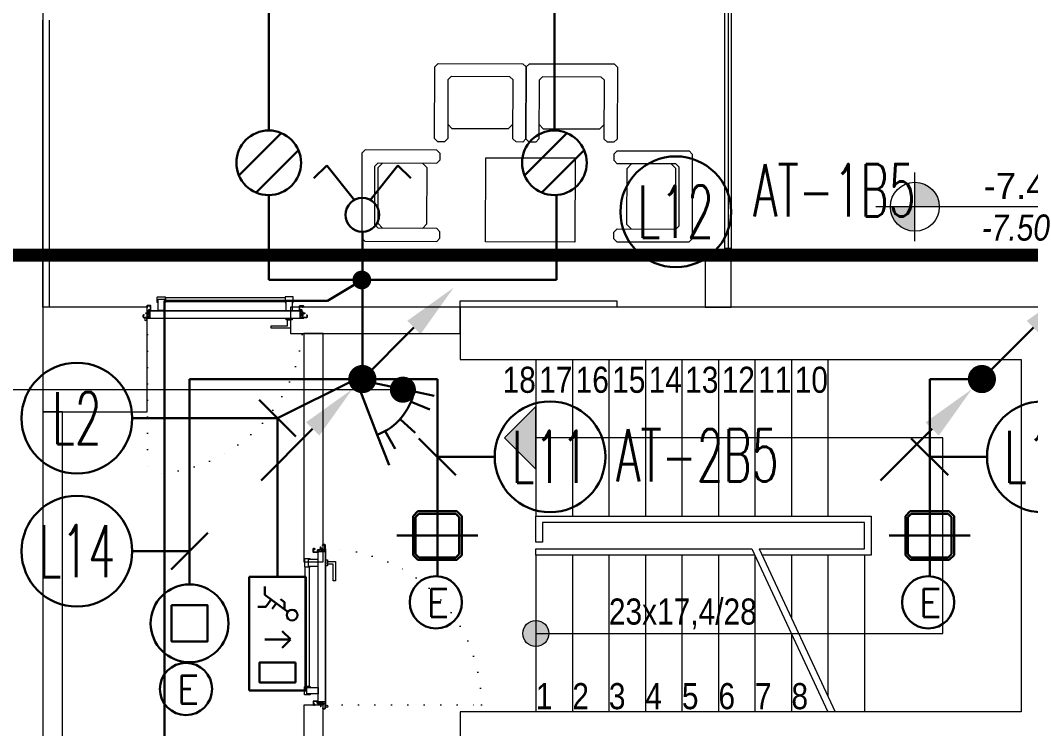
# Model space of a CAD drawing. Header units: metres. Extents: x -13316 to 152404, y -3899 to 30226.
# Drawn here: x 95543 to 96317, y 2477 to 3020 of the extents above; entities that cross this region are included whole.
import ezdxf
from ezdxf.enums import TextEntityAlignment as Align

# ---------------------------------------------------------------- set-up
doc = ezdxf.new("R2010")
doc.units = ezdxf.units.M
doc.header["$LTSCALE"] = 100
doc.header["$MEASUREMENT"] = 0
doc.header["$PDMODE"] = 1
doc.linetypes.add('DOT2', pattern=[0.125, 0, -0.125])
doc.layers.get('0').update_dxf_attribs({"color": 9, "lineweight": 9})
for name, color, linetype, lineweight in [('00', 9, 'Continuous', 9), ('01', 9, 'Continuous', 9), ('06C', 9, 'Continuous', 9), ('06D', 9, 'Continuous', 9), ('10', 9, 'Continuous', 9), ('14', 9, 'Continuous', 9), ('15', 9, 'Continuous', 9), ('19', 9, 'Continuous', 9), ('20', 9, 'DOT2', 9), ('21', 9, 'Continuous', 9), ('21_mahal200', 9, 'Continuous', 9), ('E-1x8 W ACİL ÇIKIŞ ARMATÜRÜ (TİP2)', 7, 'Continuous', 30), ('E-2x18(W) PL DOWNLIGHT ARMATÜR (SIVAÜSTÜ)', 7, 'Continuous', 30), ('E-2x18W GÖMME PL COMPACT FLUORESAN ARMATÜR', 7, 'Continuous', 30), ('E-60W PL DOWNLIGHT ARMATÜR (SIVAÜSTÜ)', 7, 'Continuous', 30), ('E-ACİL AYDINLATMA KİTİ', 7, 'Continuous', 30), ('E-AŞAĞIDAN GELİP YUKARIYA GİDEN HAT', 7, 'Continuous', 30), ('E-DUVARA MONTE PIR (HAREKET SENSÖRÜ)', 7, 'Continuous', 30), ('E-KABLO', 7, 'Continuous', 30), ('E-KOMÜTATÖR ANAHTAR', 7, 'Continuous', 30), ('E-LINYE', 7, 'Continuous', 30), ('PENC4', 8, 'Continuous', 9)]:
    doc.layers.add(name, color=color, linetype=linetype, lineweight=lineweight)
doc.styles.add('Arial', font='arial.ttf', dxfattribs={"height": 2.5})
doc.styles.add('E-YAZI', font='txttw.shx')
doc.styles.add('MuuM_TEXT-ITALIC', font='ARIALNI.TTF')
doc.styles.add('MuuM_TEXT-STANDART', font='ARIALN.TTF')
doc.dimstyles.new('MuuM_DIM200', dxfattribs={"dimscale": 20, "dimtxt": 2, "dimasz": 1, "dimexe": 1, "dimexo": 1, "dimgap": 1, "dimtad": 1, "dimdec": 1, "dimrnd": 0.5, "dimdsep": 46, "dimtxsty": 'MuuM_TEXT-STANDART', "dimblk": 'ARCHTICK', "dimcen": 0, "dimdle": 0.15, "dimclrd": 256, "dimclre": 256, "dimclrt": 256, "dimadec": 0, "dimazin": 0, "dimtfac": 5, "dimtdec": 1, "dimtix": 1, "dimtmove": 2, "dimatfit": 3, "dimldrblk": 'DOT', "dimfxl": 3, "dimfxlon": 1, "dimtolj": 1, "dimlwd": -1, "dimlwe": -1, "dimarcsym": 0})

# ---------------------------------------------------------------- blocks, each defined once
blk = doc.blocks.new('100_AŞAĞIDAN GELİP YUKARIYA GİDEN HAT')
at = {"layer": 'E-AŞAĞIDAN GELİP YUKARIYA GİDEN HAT', "color": 3, "linetype": 'Continuous'}
for p, q in [((2.472, 2.471), (0, 0)), ((-2.389, -2.382), (-4.861, -4.853))]:
    blk.add_line(p, q, dxfattribs=at)
at = {"layer": 'E-AŞAĞIDAN GELİP YUKARIYA GİDEN HAT', "color": 4, "linetype": 'Continuous', "const_width": 0.675}
blk.add_lwpolyline([(0.338, 0, 1), (-0.338, 0, 1)], format="xyb", close=True, dxfattribs=at)
at = {"layer": 'E-AŞAĞIDAN GELİP YUKARIYA GİDEN HAT', "color": 3, "linetype": 'Continuous'}
for points in [[(2.154, 2.789), (2.79, 2.152), (4.382, 4.379)], [(-2.707, -2.064), (-2.071, -2.7), (-0.479, -0.474)]]:
    blk.add_solid(points, dxfattribs=at)
blk = doc.blocks.new('100_60W PL DOWNLIGHT ARMATÜR (SIVAÜSTÜ)')
at = {"layer": 'E-60W PL DOWNLIGHT ARMATÜR (SIVAÜSTÜ)', "color": 3}
blk.add_lwpolyline([(-0.865, 0.865), (0.865, 0.865), (0.865, -0.865), (-0.865, -0.865)], close=True, dxfattribs=at)
at = {"layer": 'E-60W PL DOWNLIGHT ARMATÜR (SIVAÜSTÜ)', "color": 4}
blk.add_circle((0, 0), 1.865, dxfattribs=at)
blk = doc.blocks.new('100_DUVARA MONTE PIR (HAREKET SENSÖRÜ)')
at = {"layer": 'E-DUVARA MONTE PIR (HAREKET SENSÖRÜ)', "color": 4}
for p, q in [((3.645, 1.193), (2.717, 0.889)), ((2.717, 0.889), (0, 0)), ((3.799, 0.528), (2.831, 0.393)), ((0, 0), (2.232, -1.786)), ((3.751, -0.797), (2.796, -0.594)), ((3.311, -1.936), (2.468, -1.443)), ((2.232, -1.786), (3.454, -2.765))]:
    blk.add_line(p, q, dxfattribs=at)
blk.add_arc((0, 0), 2.859, 321.3229, 18.1202, dxfattribs=at)
blk = doc.blocks.new('100_1x8 W ACİL ÇIKIŞ ARMATÜRÜ (TİP2)')
at = {"layer": 'E-1x8 W ACİL ÇIKIŞ ARMATÜRÜ (TİP2)', "color": 4}
for p, q in [((-3.4, 0), (-3.4, 3.4)), ((-3.4, 3.4), (3.4, 3.4)), ((3.4, 3.4), (3.4, 0)), ((3.4, 0), (-3.4, 0))]:
    blk.add_line(p, q, dxfattribs=at)
at = {"layer": 'E-1x8 W ACİL ÇIKIŞ ARMATÜRÜ (TİP2)', "color": 1}
for p, q in [((-0.16, 1.989), (0.335, 2.471)), ((0.34, 2.476), (0.34, 0.934)), ((0.34, 2.476), (0.84, 1.989)), ((-1.305, 2.317), (-2.331, 0.937)), ((-1.882, 2.125), (-2.072, 1.87)), ((-1.448, 2.125), (-1.882, 2.125)), ((-1.608, 1.01), (-2.039, 1.33)), ((-1.484, 1.378), (-1.818, 1.627)), ((-2.821, 0.937), (-2.331, 0.937)), ((-1.608, 1.01), (-1.608, 0.516))]:
    blk.add_line(p, q, dxfattribs=at)
blk.add_lwpolyline([(1.715, 2.777), (2.92, 2.777), (2.92, 0.623), (1.715, 0.623)], close=True, dxfattribs=at)
blk.add_circle((-1.115, 2.574), 0.32, dxfattribs=at)
blk = doc.blocks.new('100_2x18(W) PL DOWNLIGHT ARMATÜR (SIVAÜSTÜ)')
at = {"layer": 'E-2x18(W) PL DOWNLIGHT ARMATÜR (SIVAÜSTÜ)', "color": 4, "ltscale": 0.4}
for q in [(0, 25), (0, 25), (-25, 0), (-25, 0), (0, -25), (25, 0), (0, -25), (25, 0)]:
    blk.add_line((0, 0), q, dxfattribs=at)
at = {"layer": 'E-2x18(W) PL DOWNLIGHT ARMATÜR (SIVAÜSTÜ)', "color": 4}
for p, q in [((-12, 15), (-15, 12)), ((-11.38, 13.5), (-13.5, 11.38)), ((12, 15), (-12, 15)), ((11.38, 13.5), (-11.38, 13.5)), ((13.5, 11.38), (11.38, 13.5)), ((15, 12), (12, 15)), ((-15, 12), (-15, -12)), ((-13.5, 11.38), (-13.5, -11.38)), ((13.5, -11.38), (13.5, 11.38)), ((15, -12), (15, 12)), ((-15, -12), (-12, -15)), ((-13.5, -11.38), (-11.38, -13.5)), ((11.38, -13.5), (13.5, -11.38)), ((12, -15), (15, -12)), ((-12, -15), (12, -15)), ((-11.38, -13.5), (11.38, -13.5))]:
    blk.add_line(p, q, dxfattribs=at)
blk = doc.blocks.new('100_ACİL AYDINLATMA KİTİ')
at = {"layer": 'E-ACİL AYDINLATMA KİTİ', "color": 3}
blk.add_circle((0, 0), 1.251, dxfattribs=at)
at = {"layer": 'E-ACİL AYDINLATMA KİTİ', "color": 3, "style": 'E-YAZI'}
blk.add_text('E', height=1.34, dxfattribs=at).set_placement((-0.448, -0.694))
blk = doc.blocks.new('100_2x18W GÖMME PL COMPACT FLUORESAN ARMATÜR')
at = {"layer": 'E-2x18W GÖMME PL COMPACT FLUORESAN ARMATÜR', "color": 7}
for p, q in [((-1.426, -0.605), (0.605, 1.426)), ((-0.605, -1.426), (1.426, 0.605))]:
    blk.add_line(p, q, dxfattribs=at)
at = {"layer": 'E-2x18W GÖMME PL COMPACT FLUORESAN ARMATÜR', "color": 4}
blk.add_circle((0, 0), 1.549, dxfattribs=at)
blk = doc.blocks.new('100_KOMÜTATÖR ANAHTAR')
at = {"layer": 'E-KOMÜTATÖR ANAHTAR', "color": 4}
for p, q in [((-1.695, 5.222), (-2.326, 4.622)), ((-0.372, 3.563), (-1.695, 5.222)), ((0.372, 3.563), (1.695, 5.222)), ((1.695, 5.222), (2.326, 4.622)), ((0, 2.053), (0, 0))]:
    blk.add_line(p, q, dxfattribs=at)
blk.add_circle((0, 2.863), 0.81, dxfattribs=at)
blk = doc.blocks.new('p-kolon_80x80')
blk.add_lwpolyline([(-40, -40), (40, -40), (40, 40), (-40, 40)], close=True)
blk = doc.blocks.new('1.Bod.Ara.Sitatik Elk')
at = {"layer": '01'}
blk.add_lwpolyline([(12040, -6190), (12040, -6190), (12040, -6150), (12040, -6150), (12040, -6150), (12040, -6150), (11560, -6150), (11560, -6190), (11990, -6190), (11990, -6460), (11560, -6460), (11560, -6500), (11600, -6500), (11600, -6500), (11990, -6500), (11990, -6610), (12040, -6610), (12040, -6190)], close=True, dxfattribs=at)
blk.add_blockref('p-kolon_80x80', (11280, -6190), dxfattribs=at)
blk = doc.blocks.new('_ArchTick')
at = {"color": 0, "linetype": 'ByBlock', "const_width": 0.15}
blk.add_lwpolyline([(-0.5, -0.5), (0.5, 0.5)], dxfattribs=at)
blk = doc.blocks.new('_Dot')
at = {"color": 0, "linetype": 'ByBlock', "lineweight": -2}
blk.add_line((-0.5, 0), (-1, 0), dxfattribs=at)
at = {"color": 0, "linetype": 'ByBlock', "const_width": 0.5}
blk.add_lwpolyline([(-0.25, 0, 1), (0.25, 0, 1)], format="xyb", close=True, dxfattribs=at)
blk = doc.blocks.new('prf-10x10')
blk.add_lwpolyline([(-5, -5), (5, -5), (5, 5), (-5, 5)], close=True)
at = {"color": 255}
blk.add_solid([(-5, -5), (5, -5), (-5, 5), (5, 5)], dxfattribs=at)
at = {"layer": '10'}
blk.add_point((0, 0), dxfattribs=at)
blk = doc.blocks.new('*U732')
at = {"layer": '06D'}
blk.add_lwpolyline([(-2.5, 600), (2.5, 600), (2.5, 0), (-2.5, 0)], close=True, dxfattribs=at)
at = {"layer": '15'}
blk.add_lwpolyline([(0, 595), (0, 5)], dxfattribs=at)
at = {"layer": '10', "xscale": 0.5, "yscale": 0.5, "rotation": 90}
for p in [(0, 597.5), (0, 2.5)]:
    blk.add_blockref('prf-10x10', p, dxfattribs=at)
blk = doc.blocks.new('*U21')
at = {"ltscale": 15}
for p, q in [((-24.9, 0.9), (-25.7, 0)), ((-24.9, -0.9), (-25.7, 0)), ((-22.9, 1.5), (-24.9, 0.9)), ((-22.9, 1.5), (-22.9, -1.5)), ((-21.2, -2.7), (-18.1, 2.8)), ((-21, -2.7), (-17.9, 2.7)), ((-19.7, -2.7), (-16.6, 2.8)), ((-19.5, -2.7), (-16.4, 2.7)), ((-18.5, 1.5), (-18.3, 2)), ((-18.2, -2.7), (-15.1, 2.8)), ((-18, -2.7), (-14.9, 2.7)), ((-17, 1.5), (-16.8, 2)), ((-16.7, -2.7), (-13.6, 2.8)), ((-16.5, -2.7), (-13.4, 2.7)), ((-15.5, 1.5), (-15.3, 2)), ((-15.2, -2.7), (-12.1, 2.8)), ((-15, -2.7), (-11.9, 2.7)), ((-14, 1.5), (-13.8, 2)), ((-13.7, -2.7), (-10.6, 2.8)), ((-13.5, -2.7), (-10.4, 2.7)), ((-12.5, 1.5), (-12.3, 2)), ((-12.2, -2.7), (-9.1, 2.8)), ((-12, -2.7), (-8.9, 2.7)), ((-11, 1.5), (-10.8, 2)), ((-10.7, -2.7), (-7.6, 2.8)), ((-10.5, -2.7), (-7.4, 2.7)), ((-9.5, 1.5), (-9.3, 2)), ((-9.2, -2.7), (-6.1, 2.8)), ((-9, -2.7), (-5.9, 2.7)), ((-8, 1.5), (-7.8, 2)), ((-7.7, -2.7), (-4.6, 2.8)), ((-7.5, -2.7), (-4.4, 2.7)), ((-6.5, 1.5), (-6.3, 2)), ((-6.2, -2.7), (-3.1, 2.8)), ((-6, -2.7), (-2.9, 2.7)), ((-5, 1.5), (-4.8, 2)), ((-4.7, -2.7), (-1.6, 2.8)), ((-4.5, -2.7), (-1.4, 2.7)), ((-3.5, 1.5), (-3.3, 2)), ((-2, 1.5), (-1.8, 2)), ((-0.5, 4.2), (-1.5, 1.5)), ((0, 0.5), (-0.6, 0.5)), ((-24.9, -0.9), (-22.9, -1.5)), ((-8.6, -1.5), (-22.9, -1.5)), ((-21.2, -2.7), (-20.9, -1.5)), ((-20.3, -1.5), (-19.1, -1.5)), ((-19.7, -2.7), (-19.4, -1.5)), ((-18.8, -1.5), (-17.6, -1.5)), ((-18.2, -2.7), (-17.9, -1.5)), ((-17.3, -1.5), (-16.1, -1.5)), ((-16.7, -2.7), (-16.4, -1.5)), ((-15.8, -1.5), (-14.6, -1.5)), ((-15.2, -2.7), (-14.9, -1.5)), ((-14.3, -1.5), (-13.1, -1.5)), ((-13.7, -2.7), (-13.4, -1.5)), ((-12.8, -1.5), (-11.6, -1.5)), ((-12.2, -2.7), (-11.9, -1.5)), ((-11.3, -1.5), (-10.1, -1.5)), ((-10.7, -2.7), (-10.4, -1.5)), ((-9.8, -1.5), (-8.6, -1.5)), ((-9.2, -2.7), (-8.9, -1.5)), ((-8.3, -1.5), (-7.1, -1.5)), ((-7.7, -2.7), (-7.4, -1.5)), ((-6.8, -1.5), (-5.6, -1.5)), ((-6.2, -2.7), (-5.9, -1.5)), ((-5.3, -1.5), (-4.1, -1.5)), ((-4.7, -2.7), (-4.4, -1.5)), ((-3.8, -1.5), (-2.1, -1.5)), ((-0.5, -4.2), (-1.5, -1.5)), ((0, -0.5), (-0.6, -0.5))]:
    blk.add_line(p, q, dxfattribs=at)
for p, q in [((-6.9, 1.5), (-22.9, 1.5)), ((-17.4, 1.5), (-18.6, 1.5)), ((-15.9, 1.5), (-17.1, 1.5)), ((-14.4, 1.5), (-15.6, 1.5)), ((-12.9, 1.5), (-14.1, 1.5)), ((-11.4, 1.5), (-12.6, 1.5)), ((-9.9, 1.5), (-11.1, 1.5)), ((-8.4, 1.5), (-9.6, 1.5)), ((-6.9, 1.5), (-8.1, 1.5)), ((-5.4, 1.5), (-6.6, 1.5)), ((-3.9, 1.5), (-5.1, 1.5)), ((-2.4, 1.5), (-3.6, 1.5)), ((-1.5, 1.5), (-2.1, 1.5)), ((0, 0.5), (0, 4.1)), ((-1.5, -1.5), (-2.1, -1.5)), ((0, -0.5), (0, -4.1))]:
    blk.add_line(p, q)
for centre, radius, start, end in [((-26, 3.9), 3.92, 274.361, 322.10246), ((-26, -3.9), 3.92, 37.89754, 85.639), ((-18, 2.8), 0.0971, 330.32042, 150.32042), ((-16.5, 2.8), 0.0971, 330.32042, 150.32042), ((-15, 2.8), 0.0971, 330.32042, 150.32042), ((-13.5, 2.8), 0.0971, 330.32042, 150.32042), ((-12, 2.8), 0.0971, 330.32042, 150.32042), ((-10.5, 2.8), 0.0971, 330.32042, 150.32042), ((-9, 2.8), 0.0971, 330.32042, 150.32042), ((-7.5, 2.8), 0.0971, 330.32042, 150.32042), ((-6, 2.8), 0.0971, 330.32042, 150.32042), ((-4.5, 2.8), 0.0971, 330.32042, 150.32042), ((-3, 2.8), 0.0971, 330.32042, 150.32042), ((-1.5, 2.8), 0.0971, 330.32042, 150.32042), ((-0.6, 0), 0.486, 90, 270), ((-0.3, 4.1), 0.25, 0, 150.08641), ((-21.1, -2.7), 0.0971, 150.32042, 330.32042), ((-19.6, -2.7), 0.0971, 150.32042, 330.32042), ((-18.1, -2.7), 0.0971, 150.32042, 330.32042), ((-16.6, -2.7), 0.0971, 150.32042, 330.32042), ((-15.1, -2.7), 0.0971, 150.32042, 330.32042), ((-13.6, -2.7), 0.0971, 150.32042, 330.32042), ((-12.1, -2.7), 0.0971, 150.32042, 330.32042), ((-10.6, -2.7), 0.0971, 150.32042, 330.32042), ((-9.1, -2.7), 0.0971, 150.32042, 330.32042), ((-7.6, -2.7), 0.0971, 150.32042, 330.32042), ((-6.1, -2.7), 0.0971, 150.32042, 330.32042), ((-4.6, -2.7), 0.0971, 150.32042, 330.32042), ((-0.3, -4.1), 0.25, 209.91359, 0)]:
    blk.add_arc(centre, radius, start, end, dxfattribs=at)
blk = doc.blocks.new('conta')
at = {"ltscale": 10}
for p, q in [((-2649.88, 5344.46), (-2649.78, 5344.3)), ((-2649.87, 5345.53), (-2649.81, 5345.61)), ((-2649.78, 5344.3), (-2649.74, 5344.3)), ((-2649.72, 5345.4), (-2649.28, 5345.4)), ((-2649.25, 5345.41), (-2649.09, 5345.51)), ((-2648.97, 5344.05), (-2648.78, 5343.8)), ((-2648.87, 5344.09), (-2648.7, 5343.86)), ((-2648.83, 5344.87), (-2648.56, 5345.24)), ((-2648.77, 5345.12), (-2648.63, 5345.3)), ((-2648.56, 5345.31), (-2648.56, 5345.31)), ((-2648.71, 5343.79), (-2648.71, 5343.79))]:
    blk.add_line(p, q, dxfattribs=at)
for centre, radius, start, end in [((-2653.03, 5345), 3.19, 350.46739, 8.93723), ((-2649.87, 5344.47), 0.02, 170.46739, 213.74513), ((-2649.83, 5345.5), 0.05, 140.63452, 188.93723), ((-2649.74, 5345.58), 0.0696, 22.24275, 159.25804), ((-2650.94, 5345.01), 1.24, 340.33821, 16.77718), ((-2649.74, 5344.58), 0.03, 160.33821, 273.26661), ((-2649.72, 5345.37), 0.03, 90, 196.77718), ((-2649.56, 5341.55), 3.01, 80.43616, 93.26661), ((-2649.28, 5345.45), 0.05, 270, 303.00619), ((-2649.22, 5344.14), 0.231, 353.95711, 81.90038), ((-2649.08, 5345.49), 0.03, 4.79721, 123.00619), ((-2649.06, 5344.54), 0.03, 260.43616, 338.70659), ((-2650.22, 5344.99), 1.27, 338.70659, 23.04177), ((-2648.89, 5344.11), 0.1, 173.95711, 217.26527), ((-2649.01, 5345.57), 0.05, 18.79511, 42.1429), ((-2651.17, 5344.83), 2.33, 7.58966, 18.79511), ((-2658.2, 5345.19), 9.36, 353.68569, 357.8537), ((-2648.79, 5344.15), 0.1, 173.68569, 217.26527), ((-2648.81, 5345.15), 0.05, 187.58966, 322.73473), ((-2648.79, 5344.84), 0.05, 142.73473, 180.2669), ((-2648.59, 5345.27), 0.05, 52.73473, 142.73473), ((-2648.59, 5345.27), 0.05, 322.73473, 52.73473), ((-2648.74, 5343.83), 0.05, 217.26527, 307.26527), ((-2648.74, 5343.83), 0.05, 307.26527, 37.26527)]:
    blk.add_arc(centre, radius, start, end, dxfattribs=at)
for points, knots in [([(-2649.74, 5344.31), (-2649.74, 5344.34), (-2649.7, 5344.52), (-2649.59, 5344.33), (-2649.34, 5344.36), (-2649.23, 5344.37), (-2649.18, 5344.37)], [0, 0, 0, 0, 0.1008757, 0.3841126, 0.5436166, 0.6906785, 0.6906785, 0.6906785, 0.6906785]), ([(-2648.98, 5345.6), (-2649, 5345.63), (-2649.09, 5345.71), (-2649.23, 5345.44), (-2649.32, 5345.74), (-2649.39, 5345.46), (-2649.51, 5345.75), (-2649.59, 5345.5), (-2649.65, 5345.57), (-2649.68, 5345.61)], [0.0086373, 0.0086373, 0.0086373, 0.0086373, 0.1097304, 0.3133405, 0.4430081, 0.5658764, 0.7165186, 0.8527974, 0.9648495, 0.9648495, 0.9648495, 0.9648495])]:
    blk.add_open_spline(points, degree=3, knots=knots, dxfattribs=at)
blk = doc.blocks.new('p-yn_sackasa')
at = {"layer": '10', "linetype": 'Continuous'}
for p, q in [((-2.19, 0), (-2.19, -0.15)), ((0, 6.16), (0, 6.9)), ((0.01, 6.9), (0.01, 6.15)), ((0.14, 6.9), (0.14, 6.16)), ((0.15, 6.9), (0.15, 6.16)), ((2.69, 7.16), (0.26, 7.16)), ((2.69, 7.15), (0.26, 7.15)), ((2.69, 7.02), (0.26, 7.02)), ((0.26, 7.01), (2.69, 7.01)), ((0.26, 6.05), (0.76, 6.05)), ((0.75, 6.04), (0.26, 6.04)), ((0.26, 5.91), (0.75, 5.91)), ((0.76, 5.9), (0.26, 5.9)), ((0.67, -0.71), (0.67, 2.27)), ((0.69, -0.71), (0.69, 2.27)), ((0.75, 5.91), (0.75, 6.04)), ((0.76, 5.9), (0.76, 6.05)), ((0.81, -0.71), (0.81, 2.27)), ((0.83, -0.71), (0.83, 2.27)), ((0.92, 2.33), (0.95, 2.32)), ((0.93, 2.34), (0.95, 2.33)), ((1.01, 2.46), (0.99, 2.47)), ((0.99, 2.46), (1.01, 2.45)), ((1.11, 2.52), (1.11, 3.73)), ((1.12, 2.52), (1.12, 3.73)), ((1.25, 3.73), (1.25, 2.52)), ((1.26, 2.52), (1.26, 3.73)), ((1.37, 3.98), (2.49, 3.98)), ((2.49, 3.97), (1.37, 3.97)), ((1.37, 3.84), (2.49, 3.84)), ((2.49, 3.83), (1.37, 3.83)), ((2.6, 3.69), (2.5, 3.36)), ((2.51, 3.35), (2.61, 3.69)), ((2.73, 3.65), (2.63, 3.32)), ((2.74, 3.64), (2.64, 3.31)), ((2.8, 3.29), (2.8, 6.9)), ((2.81, 3.29), (2.81, 6.9)), ((2.94, 3.29), (2.94, 6.9)), ((2.95, 3.29), (2.95, 6.9)), ((-2.95, -0.25), (-2.95, -1.75)), ((-2.94, -1.75), (-2.94, -0.25)), ((-2.81, -0.25), (-2.81, -1.75)), ((-2.8, -0.25), (-2.8, -1.75)), ((-2.19, 0), (-2.7, 0)), ((-2.2, -0.01), (-2.7, -0.01)), ((-2.2, -0.14), (-2.7, -0.14)), ((-2.19, -0.15), (-2.7, -0.15)), ((1.01, -1.85), (-2.7, -1.85)), ((1.01, -1.86), (-2.7, -1.86)), ((-2.7, -1.99), (1.01, -1.99)), ((1.01, -2), (-2.7, -2)), ((-2.2, -0.14), (-2.2, -0.01)), ((0.92, -0.77), (0.95, -0.76)), ((0.93, -0.78), (0.95, -0.77)), ((0.99, -0.89), (1.01, -0.88)), ((1.01, -0.89), (0.99, -0.91)), ((1.11, -0.96), (1.11, -1.75)), ((1.12, -0.96), (1.12, -1.75)), ((1.25, -0.96), (1.25, -1.75)), ((1.26, -0.96), (1.26, -1.75))]:
    blk.add_line(p, q, dxfattribs=at)
for points in [[(0.15, 2.14), (0.67, 2.14), (0.67, -0.54), (0.15, -0.54)], [(0.15, 2.14), (0.41, 2.14), (0.41, -0.54), (0.15, -0.54)]]:
    blk.add_lwpolyline(points, close=True, dxfattribs=at)
for centre, radius, start, end in [((0.26, 6.9), 0.261, 90, 180), ((0.26, 6.16), 0.261, 180, 270), ((0.26, 6.9), 0.249, 90, 180), ((0.26, 6.16), 0.249, 181.34499, 271.35021), ((0.26, 6.9), 0.122, 90, 180), ((0.26, 6.16), 0.122, 180, 270), ((0.26, 6.9), 0.11, 90, 180), ((0.26, 6.16), 0.11, 180, 270), ((0.89, 2.27), 0.219, 63.21528, 180), ((0.89, 2.27), 0.206, 63.21689, 180), ((0.89, 2.27), 0.0801, 63.21502, 180), ((0.89, 2.27), 0.0674, 63.21445, 180), ((1.04, 2.52), 0.206, 243.2197, 0), ((1.04, 2.52), 0.219, 243.21479, 0), ((1.04, 2.52), 0.0801, 243.22028, 0), ((1.04, 2.52), 0.0674, 243.21287, 0), ((1.37, 3.73), 0.253, 90, 180), ((1.37, 3.73), 0.24, 90, 180), ((1.37, 3.73), 0.114, 90, 180), ((1.37, 3.73), 0.101, 90, 180), ((2.49, 3.72), 0.261, 342.86025, 90), ((2.49, 3.72), 0.249, 342.86129, 90), ((2.49, 3.72), 0.122, 342.86074, 90), ((2.49, 3.72), 0.11, 342.86215, 90), ((2.72, 3.29), 0.232, 162.8601, 0), ((2.72, 3.29), 0.219, 162.86127, 0), ((2.72, 3.29), 0.0927, 162.86053, 0), ((2.72, 3.29), 0.0801, 162.86241, 0), ((2.69, 6.9), 0.261, 0, 90), ((2.69, 6.9), 0.249, 0, 90), ((2.69, 6.9), 0.122, 0, 90), ((2.69, 6.9), 0.11, 0, 90), ((-2.7, -0.25), 0.253, 90, 180), ((-2.7, -1.75), 0.253, 180, 270), ((-2.7, -0.25), 0.24, 90, 180), ((-2.7, -1.75), 0.24, 180, 270), ((-2.7, -0.25), 0.114, 90, 180), ((-2.7, -1.75), 0.114, 180, 270), ((-2.7, -0.25), 0.101, 90, 180), ((-2.7, -1.75), 0.101, 180, 270), ((0.89, -0.71), 0.219, 180, 296.78496), ((0.89, -0.71), 0.206, 180, 296.78515), ((0.89, -0.71), 0.0801, 180, 296.78498), ((0.89, -0.71), 0.0674, 180, 180.52454), ((0.89, -0.71), 0.0674, 180, 296.78713), ((1.04, -0.96), 0.219, 0, 116.78545), ((1.04, -0.96), 0.206, 0, 116.78362), ((1.04, -0.96), 0.0801, 0, 116.78105), ((1.04, -0.96), 0.0674, 0, 116.78713), ((1.01, -1.75), 0.114, 270, 0), ((1.01, -1.75), 0.24, 270, 0), ((1.01, -1.75), 0.101, 270, 0), ((1.01, -1.75), 0.253, 270, 0)]:
    blk.add_arc(centre, radius, start, end, dxfattribs=at)
at = {"layer": '10', "xscale": 0.0842696629213483, "yscale": 0.0842696629213483, "zscale": 0.0842696629213483}
blk.add_blockref('*U21', (0.95, 1.35), dxfattribs=at)
at = {"layer": '14', "xscale": -0.7887640449438696, "yscale": 0.7887640449438696, "zscale": 0.7887640449438204, "rotation": 90}
blk.add_blockref('conta', (4217.78, -2086.42), dxfattribs=at)
blk = doc.blocks.new('*U623')
at = {"layer": '06D'}
for points in [[(9.87, 4.76), (9.87, 11.01), (24.87, 11.01), (24.87, 9.14), (12.12, 9.14), (12.12, 9.14), (12.12, 4.76), (9.87, 4.76)], [(8.8, 3.51), (8.8, 4.76), (13.2, 4.76), (13.2, 3.51), (8.8, 3.51)]]:
    blk.add_lwpolyline(points, dxfattribs=at)
for points in [[(8.5, -9.99), (13.5, -9.99), (13.5, -2.49), (8.5, -2.49)], [(111.5, -11.11), (106.5, -11.11), (106.5, -2.49), (111.5, -2.49)], [(105.87, -12.36), (14.12, -12.36), (14.12, -9.23), (105.87, -9.23)]]:
    blk.add_lwpolyline(points, close=True, dxfattribs=at)
for points in [[(8.5, -8.61), (7.87, -8.61), (7.87, -12.61, 0.414214), (8.25, -12.98), (13.75, -12.98, 0.414214), (14.12, -12.61), (14.12, -8.61), (13.5, -8.61)], [(111.5, -8.61), (112.12, -8.61), (112.12, -12.61, -0.414214), (111.75, -12.98), (106.25, -12.98, -0.414214), (105.87, -12.61), (105.87, -8.61), (106.5, -8.61)]]:
    blk.add_lwpolyline(points, format="xyb", dxfattribs=at)
at = {"layer": '10', "ltscale": 10}
for p, q in [((0.3, 3.41), (0.3, 3.29)), ((119.6, 3.51), (0.4, 3.51)), ((0.4, 3.19), (2.25, 3.19)), ((119.54, 3.36), (0.45, 3.36)), ((0.45, 3.36), (0.45, 3.34)), ((0.45, 3.34), (2.35, 3.34)), ((2, 0.88), (1, 0.88)), ((2, 0.88), (1, 0.88)), ((2, 0.68), (1, 0.68)), ((2, 0.68), (1, 0.68)), ((1, 0.28), (2, -0.37)), ((1, 0.28), (2, -0.37)), ((2, -0.37), (2, 1.13)), ((2, 1.13), (2.3, 1.13)), ((2, -0.37), (2, 1.13)), ((2, 1.13), (2.3, 1.13)), ((2.3, 3.14), (2.3, -2.39)), ((2.3, 1.13), (2.3, -0.37)), ((2.3, 1.13), (2.3, -0.37)), ((2.45, 3.24), (2.45, -2.29)), ((117.55, 3.24), (117.55, -2.29)), ((119.54, 3.34), (117.65, 3.34)), ((117.7, 3.14), (117.7, -2.39)), ((117.7, 1.13), (118, 1.13)), ((117.7, 0.69), (117.7, 1.13)), ((117.7, -0.81), (117.7, 0.69)), ((119.6, 3.19), (117.75, 3.19)), ((118, 1.13), (118, 0.69)), ((118, 0.69), (118, -0.81)), ((119, 0.04), (118, 0.69)), ((119.55, 3.36), (119.55, 3.34)), ((119.7, 3.41), (119.7, 3.29)), ((120.84, 2.95), (120.84, 3.38)), ((120.84, 2.95), (120.84, 3.38)), ((121.05, 2.95), (121.05, 3.38)), ((121.05, 2.95), (121.05, 3.38)), ((121.22, 3.11), (121.05, 3.11)), ((121.22, 3.11), (121.05, 3.11)), ((121.22, 3.11), (121.22, 3.24)), ((121.22, 3.11), (121.22, 3.24)), ((121.6, 3.68), (121.73, 3.58)), ((121.6, 3.68), (121.73, 3.58)), ((2, -0.81), (2, -0.37)), ((2, -0.81), (2, -0.37)), ((2.3, -0.81), (2, -0.81)), ((2.3, -0.81), (2, -0.81)), ((2.3, -0.37), (2.3, -0.81)), ((2.3, -0.37), (2.3, -0.81)), ((117.6, -2.49), (2.4, -2.49)), ((117.5, -2.34), (2.5, -2.34)), ((118, -0.81), (117.7, -0.81)), ((118, -0.36), (119, -0.36)), ((118, -0.56), (119, -0.56))]:
    blk.add_line(p, q, dxfattribs=at)
blk.add_circle((120.95, 4.22), 0.843, dxfattribs=at)
blk.add_circle((120.95, 4.22), 0.843, dxfattribs=at)
for centre, radius, start, end in [((0.4, 3.41), 0.1, 90, 180), ((0.4, 3.29), 0.1, 180, 270), ((0.45, 3.36), 0.005, 90, 180), ((0.45, 3.34), 0.005, 180, 270), ((2.25, 3.14), 0.05, 0, 90), ((2.35, 3.24), 0.1, 0, 90), ((117.65, 3.24), 0.1, 90, 180), ((117.75, 3.14), 0.05, 90, 180), ((119.54, 3.36), 0.005, 0, 90), ((119.54, 3.34), 0.005, 270, 0), ((119.6, 3.41), 0.1, 0, 90), ((119.6, 3.29), 0.1, 270, 0), ((120.42, 3.21), 0.302, 299.96851, 74.44758), ((120.42, 3.21), 0.302, 299.96851, 74.44758), ((120.42, 3.21), 0.428, 322.37905, 23.64803), ((120.42, 3.21), 0.428, 322.37905, 23.64803), ((120.95, 4.22), 1.01, 285.71386, 320.5908), ((120.95, 4.22), 1.01, 285.71386, 320.5908), ((2.44, -2.35), 0.141, 194.92708, 255.07292), ((117.5, -2.29), 0.05, 270, 0), ((117.6, -2.39), 0.1, 270, 0)]:
    blk.add_arc(centre, radius, start, end, dxfattribs=at)
at = {"layer": '20'}
blk.add_lwpolyline([(119.7, 3.35), (119.7, 122.75, 0.414214), (0.3, 3.35, -1)], format="xyb", dxfattribs=at)
at = {"xscale": -1, "rotation": 180}
blk.add_blockref('p-yn_sackasa', (0, 0.95), dxfattribs=at)
at = {"rotation": 180}
blk.add_blockref('p-yn_sackasa', (120, 0.95), dxfattribs=at)
blk = doc.blocks.new('*U621')
at = {"layer": '06D'}
for points in [[(110.12, 4.76), (110.12, 11.01), (95.12, 11.01), (95.12, 9.14), (107.87, 9.14), (107.87, 9.14), (107.87, 4.76), (110.12, 4.76)], [(111.2, 3.51), (111.2, 4.76), (106.8, 4.76), (106.8, 3.51), (111.2, 3.51)]]:
    blk.add_lwpolyline(points, dxfattribs=at)
for points in [[(8.5, -11.11), (13.5, -11.11), (13.5, -2.49), (8.5, -2.49)], [(111.5, -9.99), (106.5, -9.99), (106.5, -2.49), (111.5, -2.49)], [(14.12, -12.36), (105.87, -12.36), (105.87, -9.23), (14.12, -9.23)]]:
    blk.add_lwpolyline(points, close=True, dxfattribs=at)
for points in [[(8.5, -8.61), (7.87, -8.61), (7.87, -12.61, 0.414214), (8.25, -12.98), (13.75, -12.98, 0.414214), (14.12, -12.61), (14.12, -8.61), (13.5, -8.61)], [(111.5, -8.61), (112.12, -8.61), (112.12, -12.61, -0.414214), (111.75, -12.98), (106.25, -12.98, -0.414214), (105.87, -12.61), (105.87, -8.61), (106.5, -8.61)]]:
    blk.add_lwpolyline(points, format="xyb", dxfattribs=at)
at = {"layer": '10', "ltscale": 10}
for p, q in [((-1.6, 3.68), (-1.73, 3.58)), ((-1.6, 3.68), (-1.73, 3.58)), ((-1.22, 3.11), (-1.22, 3.24)), ((-1.22, 3.11), (-1.22, 3.24)), ((-1.22, 3.11), (-1.05, 3.11)), ((-1.22, 3.11), (-1.05, 3.11)), ((-1.05, 2.95), (-1.05, 3.38)), ((-1.05, 2.95), (-1.05, 3.38)), ((-0.84, 2.95), (-0.84, 3.38)), ((-0.84, 2.95), (-0.84, 3.38)), ((0.3, 3.41), (0.3, 3.29)), ((0.4, 3.51), (119.6, 3.51)), ((0.4, 3.19), (2.25, 3.19)), ((0.45, 3.36), (119.54, 3.36)), ((0.45, 3.36), (0.45, 3.34)), ((0.45, 3.34), (2.35, 3.34)), ((1, 0.04), (2, 0.69)), ((2, 1.13), (2, 0.69)), ((2.3, 1.13), (2, 1.13)), ((2, 0.69), (2, -0.81)), ((2.3, 3.14), (2.3, -2.39)), ((2.3, 0.69), (2.3, 1.13)), ((2.3, -0.81), (2.3, 0.69)), ((2.45, 3.24), (2.45, -2.29)), ((117.55, 3.24), (117.55, -2.29)), ((119.54, 3.34), (117.65, 3.34)), ((117.7, 3.14), (117.7, -2.39)), ((117.7, 1.13), (117.7, -0.37)), ((118, 1.13), (117.7, 1.13)), ((117.7, 1.13), (117.7, -0.37)), ((118, 1.13), (117.7, 1.13)), ((119.6, 3.19), (117.75, 3.19)), ((118, -0.37), (118, 1.13)), ((118, -0.37), (118, 1.13)), ((118, 0.88), (119, 0.88)), ((118, 0.88), (119, 0.88)), ((118, 0.68), (119, 0.68)), ((118, 0.68), (119, 0.68)), ((119, 0.28), (118, -0.37)), ((119, 0.28), (118, -0.37)), ((119.55, 3.36), (119.55, 3.34)), ((119.7, 3.41), (119.7, 3.29)), ((2, -0.36), (1, -0.36)), ((2, -0.56), (1, -0.56)), ((2, -0.81), (2.3, -0.81)), ((2.4, -2.49), (117.6, -2.49)), ((2.5, -2.34), (117.5, -2.34)), ((117.7, -0.37), (117.7, -0.81)), ((117.7, -0.37), (117.7, -0.81)), ((117.7, -0.81), (118, -0.81)), ((117.7, -0.81), (118, -0.81)), ((118, -0.81), (118, -0.37)), ((118, -0.81), (118, -0.37))]:
    blk.add_line(p, q, dxfattribs=at)
blk.add_circle((-0.95, 4.22), 0.843, dxfattribs=at)
blk.add_circle((-0.95, 4.22), 0.843, dxfattribs=at)
for centre, radius, start, end in [((-0.95, 4.22), 1.01, 219.4092, 254.28614), ((-0.95, 4.22), 1.01, 219.4092, 254.28614), ((-0.42, 3.21), 0.428, 156.35197, 217.62095), ((-0.42, 3.21), 0.428, 156.35197, 217.62095), ((-0.42, 3.21), 0.302, 105.55242, 240.03149), ((-0.42, 3.21), 0.302, 105.55242, 240.03149), ((0.4, 3.41), 0.1, 90, 180), ((0.4, 3.29), 0.1, 180, 270), ((0.45, 3.36), 0.005, 90, 180), ((0.45, 3.34), 0.005, 180, 270), ((2.25, 3.14), 0.05, 0, 90), ((2.35, 3.24), 0.1, 0, 90), ((117.65, 3.24), 0.1, 90, 180), ((117.75, 3.14), 0.05, 90, 180), ((119.54, 3.36), 0.005, 0, 90), ((119.54, 3.34), 0.005, 270, 0), ((119.6, 3.41), 0.1, 0, 90), ((119.6, 3.29), 0.1, 270, 0), ((2.4, -2.39), 0.1, 180, 270), ((2.5, -2.29), 0.05, 180, 270), ((117.56, -2.35), 0.141, 284.92708, 345.07292)]:
    blk.add_arc(centre, radius, start, end, dxfattribs=at)
at = {"layer": '20'}
blk.add_lwpolyline([(0.3, 3.35), (0.3, 122.75, -0.414214), (119.7, 3.35, 1)], format="xyb", dxfattribs=at)
at = {"xscale": -1, "rotation": 180}
blk.add_blockref('p-yn_sackasa', (0, 0.95), dxfattribs=at)
at = {"rotation": 180}
blk.add_blockref('p-yn_sackasa', (120, 0.95), dxfattribs=at)
blk = doc.blocks.new('0_elevationtarget-p-bk')
h = blk.add_hatch(color=250)
h.paths.add_polyline_path([(1.875, 0, 0.414214), (0, 1.875), (0, 0)])
h.paths.add_polyline_path([(0, 0), (-1.875, 0, 0.414214), (0, -1.875)])
blk.add_line((0, -2.625), (0, 2.625))
blk.add_lwpolyline([(12.453, 0), (-3, 0)])
blk.add_circle((0, 0), 1.875)
at = {"style": 'Arial'}
blk.add_attdef('BITMISKOT', text='', height=2, dxfattribs=at).set_placement((4.5, 0), align=Align.BOTTOM_LEFT)
at = {"style": 'MuuM_TEXT-ITALIC'}
blk.add_attdef('FINISHINGFLOORLEVEL', text='', height=2, dxfattribs=at).set_placement((4.5, -0.592), align=Align.TOP_LEFT)
blk = doc.blocks.new('rev-tasiyicilar')
at = {"layer": 'PENC4', "lineweight": -3}
for centre, radius in [((297.5, 478.99), 11.43), ((297.5, 478.99), 10.93), ((297.5, 380), 11.43), ((297.5, 380), 10.93), ((462.5, -10), 11.43), ((462.5, -10), 10.93)]:
    blk.add_circle(centre, radius, dxfattribs=at)
blk = doc.blocks.new('1.Bod.Ara.Mimari Elk')
at = {"layer": '19'}
h = blk.add_hatch(color=256, dxfattribs=at)
h.dxf.hatch_style = 1
h.paths.add_polyline_path([(11618, -6274), (11618, -6226), (11593.96, -6250)])
h = blk.add_hatch(color=256, dxfattribs=at)
h.dxf.hatch_style = 1
edge = h.paths.add_edge_path()
edge.add_arc((11618, -6400), 10, 0, 360)
at = {"layer": '00'}
for p, q in [((11455, -6455), (11440, -6455)), ((11440, -6455), (11440, -6640)), ((11455, -6485), (11455, -6455))]:
    blk.add_line(p, q, dxfattribs=at)
for points in [[(11747.85, -6110), (11747.85, -6150), (11767.85, -6150), (11767.85, -6110)], [(11560, -6150), (11430, -6150), (11430, -6170), (11560, -6170)], [(11455, -6345), (11455, -6170), (11440, -6170), (11440, -6345)]]:
    blk.add_lwpolyline(points, close=True, dxfattribs=at)
blk.add_lwpolyline([(11240, -6230), (11240, -6530), (11255, -6530), (11255, -6230), (11240, -6230)], dxfattribs=at)
at = {"layer": '06C'}
for points in [[(11240, -6150), (11240, -5930)], [(11245, -6150), (11245, -5930)]]:
    blk.add_lwpolyline(points, dxfattribs=at)
at = {"layer": '06D'}
for p, q in [((11553.97, -6013.16), (11550.45, -6009.61)), ((11596.9, -6013.29), (11600.45, -6009.77)), ((11623.97, -6013.38), (11620.45, -6009.83)), ((11666.9, -6013.52), (11670.45, -6009.99)), ((11596.9, -6013.29), (11553.97, -6013.16)), ((11666.9, -6013.52), (11623.97, -6013.38)), ((11497.04, -6085.86), (11497.17, -6042.93)), ((11497.17, -6042.93), (11500.72, -6039.41)), ((11534.67, -6043.05), (11531.15, -6039.51)), ((11534.54, -6085.98), (11534.67, -6043.05)), ((11687.78, -6086.47), (11687.92, -6043.54)), ((11687.92, -6043.54), (11691.47, -6040.02)), ((11725.42, -6043.66), (11721.89, -6040.11)), ((11725.28, -6086.59), (11725.42, -6043.66)), ((11497.04, -6085.86), (11500.56, -6089.41)), ((11534.54, -6085.98), (11530.99, -6089.51)), ((11687.78, -6086.47), (11691.31, -6090.02))]:
    blk.add_line(p, q, dxfattribs=at)
blk.add_lwpolyline([(11240, -4780), (11240, -6150)], dxfattribs=at)
for points in [[(11542.91, -6023.12), (11540.41, -6020.62), (11540.59, -5965.62), (11543.1, -5963.12), (11608.1, -5963.33), (11610.59, -5965.84), (11610.41, -6020.84), (11607.91, -6023.33), (11602.91, -6023.31), (11600.41, -6020.81), (11600.56, -5975.81), (11598.07, -5973.3), (11553.07, -5973.16), (11550.56, -5975.65), (11550.41, -6020.65), (11547.91, -6023.14)], [(11612.91, -6023.35), (11610.41, -6020.84), (11610.59, -5965.84), (11613.1, -5963.35), (11678.1, -5963.55), (11680.59, -5966.06), (11680.41, -6021.06), (11677.91, -6023.55), (11672.91, -6023.54), (11670.41, -6021.03), (11670.56, -5976.03), (11668.06, -5973.52), (11623.07, -5973.38), (11620.56, -5975.87), (11620.41, -6020.87), (11617.91, -6023.36)], [(11544.71, -6032.05), (11542.22, -6029.54), (11487.22, -6029.37), (11484.71, -6031.86), (11484.5, -6096.86), (11486.99, -6099.37), (11541.99, -6099.54), (11544.5, -6097.05), (11544.52, -6092.05), (11542.02, -6089.54), (11497.02, -6089.4), (11494.53, -6086.89), (11494.68, -6041.89), (11497.18, -6039.4), (11542.18, -6039.54), (11544.69, -6037.05)], [(11647.9, -6100.11), (11579.47, -6099.89), (11579.67, -6035.35), (11648.1, -6035.56)], [(11677.95, -6032.47), (11680.46, -6029.98), (11735.46, -6030.16), (11737.95, -6032.66), (11737.75, -6097.66), (11735.24, -6100.16), (11680.24, -6099.98), (11677.75, -6097.47), (11677.76, -6092.47), (11680.27, -6089.98), (11725.27, -6090.12), (11727.78, -6087.63), (11727.92, -6042.63), (11725.43, -6040.12), (11680.43, -6039.98), (11677.94, -6037.47)], [(11560, -6150), (11560, -6145), (11680, -6145), (11680, -6150)]]:
    blk.add_lwpolyline(points, close=True, dxfattribs=at)
at = {"layer": '19', "linetype": 'Continuous'}
for points in [[(11618, -6190), (11618, -6310)], [(11646, -6190), (11646, -6310)], [(11674, -6190), (11674, -6310)], [(11702, -6190), (11702, -6310)], [(11730, -6190), (11730, -6310)], [(11758, -6190), (11758, -6310)], [(11786, -6190), (11786, -6310)], [(11814, -6190), (11814, -6310)], [(11842, -6190), (11842, -6310)], [(11618, -6400), (11870, -6400), (11930, -6400), (11930, -6250), (11618, -6250)], [(11789.26, -6335), (11870, -6335), (11870, -6315), (11870, -6315), (11623, -6315), (11623, -6330), (11618, -6330), (11618, -6310), (11623, -6310), (11875, -6310), (11875, -6310), (11875, -6340), (11791.59, -6340)], [(11783.67, -6335), (11842, -6460)], [(11789.26, -6335), (11847.59, -6460)], [(11618, -6340), (11618, -6460)], [(11646, -6340), (11646, -6460)], [(11674, -6340), (11674, -6460)], [(11702, -6340), (11702, -6460)], [(11730, -6340), (11730, -6460)], [(11758, -6340), (11758, -6460)], [(11786, -6340), (11786, -6460)], [(11814, -6340), (11814, -6388.02)], [(11842, -6340), (11842, -6448.02)], [(11870, -6340), (11870, -6460)], [(11814, -6400), (11814, -6460)]]:
    blk.add_lwpolyline(points, dxfattribs=at)
at = {"layer": '19'}
blk.add_lwpolyline([(11618, -6274), (11618, -6226), (11593.96, -6250)], close=True, dxfattribs=at)
for points in [[(11786, -6340), (11618, -6340), (11618, -6340), (11618, -6335), (11618, -6335), (11783.67, -6335)], [(11783.67, -6335), (11842, -6460)]]:
    blk.add_lwpolyline(points, dxfattribs=at)
blk.add_circle((11618, -6400), 10, dxfattribs=at)
at = {"layer": '20', "ltscale": 2, "const_width": 10}
blk.add_lwpolyline([(8380, -5050), (8380, -8690), (12080, -8690), (12080, -6110), (9520, -6110), (9520, -5050)], close=True, dxfattribs=at)
at = {"xscale": 2, "yscale": 2, "zscale": 2}
blk.add_blockref('rev-tasiyicilar', (11240, -6150), dxfattribs=at)
at = {"rotation": 359.9999938322261}
blk.add_blockref('*U732', (11765.35, -6110), dxfattribs=at)
at = {"layer": '01'}
blk.add_blockref('p-kolon_80x80', (11280, -6190), dxfattribs=at)
at = {"layer": '10', "xscale": -1, "rotation": 180}
blk.add_blockref('*U621', (11319.85, -6154.95), dxfattribs=at)
at = {"layer": '10', "rotation": 270}
blk.add_blockref('*U623', (11453.5, -6334.85), dxfattribs=at)
at = {"layer": '21', "xscale": 10, "yscale": 10, "zscale": 10}
blk.add_blockref('0_elevationtarget-p-bk', (11908.59, -6072.97), dxfattribs=at).add_auto_attribs({'BITMISKOT': ' -7.40', 'FINISHINGFLOORLEVEL': ' -7.50'})
at = {"layer": '21', "style": 'MuuM_TEXT-STANDART'}
for s, p in [('18', (11618, -6215.54)), ('17', (11646, -6215.54)), ('16', (11674, -6215.54)), ('15', (11702, -6215.54)), ('14', (11730, -6215.54)), ('13', (11758, -6215.54)), ('12', (11786, -6215.54)), ('11', (11814, -6215.54)), ('10', (11842, -6215.54)), ('23x17,4/28', (11787.4, -6393.16))]:
    blk.add_text(s, height=20, dxfattribs=at).set_placement(p, align=Align.RIGHT)
for s, p in [('1', (11618, -6458)), ('2', (11646, -6458)), ('3', (11674, -6458)), ('4', (11702, -6458)), ('5', (11730, -6458)), ('6', (11758, -6458)), ('7', (11786, -6458)), ('8', (11814, -6458))]:
    blk.add_text(s, height=20, dxfattribs=at).set_placement(p)
at = {"layer": '21_mahal200'}
blk.add_leader([(11516.04, -6213.13), (11130.62, -6213.13)], dimstyle='MuuM_DIM200', override={"dimasz": 1, "dimfxl": 10}, dxfattribs=at)

msp = doc.modelspace()

# ---------------------------------------------------------------- linework, layer by layer
at = {"layer": 'E-KABLO', "color": 6}
for p, q in [((95952.21, 2935.5), (95952.21, 3116.79)), ((95733.19, 2935.5), (95733.19, 3113.35)), ((95733.19, 2885.94), (95733.19, 2820.93)), ((95953.74, 2820.93), (95953.74, 2886.35)), ((95733.19, 2820.93), (95953.74, 2820.93)), ((95805, 2820.93), (95778.23, 2805.01)), ((95805, 2745), (95805, 2825)), ((95778.23, 2805.01), (95653.32, 2805.01)), ((95653.32, 2805.01), (95653.32, 2277.85)), ((95672.5, 2745), (95672.5, 2587.62)), ((95800, 2745), (95672.5, 2745)), ((95862.5, 2745), (95800, 2745)), ((95862.5, 2656.08), (95862.5, 2745)), ((96240, 2656.08), (96240, 2745)), ((96240, 2745), (96285, 2745))]:
    msp.add_line(p, q, dxfattribs=at)
at = {"layer": 'E-KABLO', "color": 4}
for p, q in [((95739.93, 2715), (95800, 2745)), ((95739.93, 2593.37), (95739.93, 2715))]:
    msp.add_line(p, q, dxfattribs=at)
at = {"layer": 'E-KABLO', "color": 4, "linetype": 'Continuous', "const_width": 7.2}
msp.add_lwpolyline([(95808.18, 2820.93, 1), (95800.98, 2820.93, 1)], format="xyb", close=True, dxfattribs=at)
at = {"layer": 'E-LINYE', "color": 7, "linetype": 'Continuous'}
for p, q in [((95953.74, 2837.17), (96015.85, 2842.66)), ((95754.07, 2700.86), (95725.79, 2729.14)), ((95628.54, 2715), (95739.93, 2715)), ((95848.36, 2699.57), (95876.64, 2671.29)), ((96225.86, 2699.57), (96254.14, 2671.29)), ((95906.46, 2685.43), (95862.5, 2685.43)), ((96283.96, 2685.43), (96240, 2685.43)), ((95686.64, 2627.23), (95658.36, 2598.95)), ((95628.54, 2613.09), (95672.5, 2613.09))]:
    msp.add_line(p, q, dxfattribs=at)
for centre in [(96045.3, 2873.22), (95586.1, 2715), (95948.9, 2685.43), (96326.4, 2685.43), (95586.1, 2613.09)]:
    msp.add_circle(centre, 42.44, dxfattribs=at)

# ---------------------------------------------------------------- block references
for name in ['1.Bod.Ara.Mimari Elk', '1.Bod.Ara.Sitatik Elk']:
    msp.add_blockref(name, (84320, 8950))
at = {"layer": 'E-1x8 W ACİL ÇIKIŞ ARMATÜRÜ (TİP2)', "xscale": 12.8, "yscale": 12.8, "zscale": 12.8, "rotation": 270}
msp.add_blockref('100_1x8 W ACİL ÇIKIŞ ARMATÜRÜ (TİP2)', (95718.17, 2549.85), dxfattribs=at)
at = {"layer": 'E-2x18(W) PL DOWNLIGHT ARMATÜR (SIVAÜSTÜ)', "color": 6, "xscale": 1.243104, "yscale": 1.243104, "zscale": 1.243104}
for p in [(95862.5, 2625), (96240, 2625)]:
    msp.add_blockref('100_2x18(W) PL DOWNLIGHT ARMATÜR (SIVAÜSTÜ)', p, dxfattribs=at)
at = {"layer": 'E-2x18W GÖMME PL COMPACT FLUORESAN ARMATÜR', "xscale": 16, "yscale": 16, "zscale": 16}
for p in [(95733.19, 2910.72), (95952.21, 2910.72)]:
    msp.add_blockref('100_2x18W GÖMME PL COMPACT FLUORESAN ARMATÜR', p, dxfattribs=at)
at = {"layer": 'E-60W PL DOWNLIGHT ARMATÜR (SIVAÜSTÜ)', "xscale": 16, "yscale": 16, "zscale": 16}
msp.add_blockref('100_60W PL DOWNLIGHT ARMATÜR (SIVAÜSTÜ)', (95672.5, 2557.77), dxfattribs=at)
at = {"layer": 'E-ACİL AYDINLATMA KİTİ', "xscale": 16, "yscale": 16, "zscale": 16}
for p in [(95861.35, 2573.91), (96238.85, 2573.91), (95669.74, 2507.48)]:
    msp.add_blockref('100_ACİL AYDINLATMA KİTİ', p, dxfattribs=at)
at = {"layer": 'E-AŞAĞIDAN GELİP YUKARIYA GİDEN HAT', "xscale": -16, "yscale": 16, "zscale": 16, "rotation": 270}
for p in [(95805, 2745), (96280, 2745)]:
    msp.add_blockref('100_AŞAĞIDAN GELİP YUKARIYA GİDEN HAT', p, dxfattribs=at)
at = {"layer": 'E-DUVARA MONTE PIR (HAREKET SENSÖRÜ)', "xscale": 15.99999999999999, "yscale": 15.99999999999999, "zscale": 15.99999999999999, "rotation": 329.7790717340553}
msp.add_blockref('100_DUVARA MONTE PIR (HAREKET SENSÖRÜ)', (95800, 2745), dxfattribs=at)
at = {"layer": 'E-KOMÜTATÖR ANAHTAR', "xscale": 15.99999999999998, "yscale": 15.99999999999998, "zscale": 15.99999999999998, "rotation": 3.261567975165715e-06}
msp.add_blockref('100_KOMÜTATÖR ANAHTAR', (95805, 2825), dxfattribs=at)

# ---------------------------------------------------------------- texts
at = {"layer": 'E-LINYE', "color": 3, "linetype": 'Continuous', "style": 'E-YAZI', "width": 0.6}
for s, p in [('AT-1B5', (96166.89, 2889.69)), ('L12', (96045.3, 2873.22)), ('L2', (95586.1, 2715)), ('L11', (95948.9, 2685.43)), ('AT-2B5', (96061.85, 2686.5)), ('L12', (96326.4, 2685.43)), ('L14', (95586.1, 2613.09))]:
    msp.add_text(s, height=40, dxfattribs=at).set_placement(p, align=Align.MIDDLE_CENTER)

doc.saveas('drawing.dxf')
